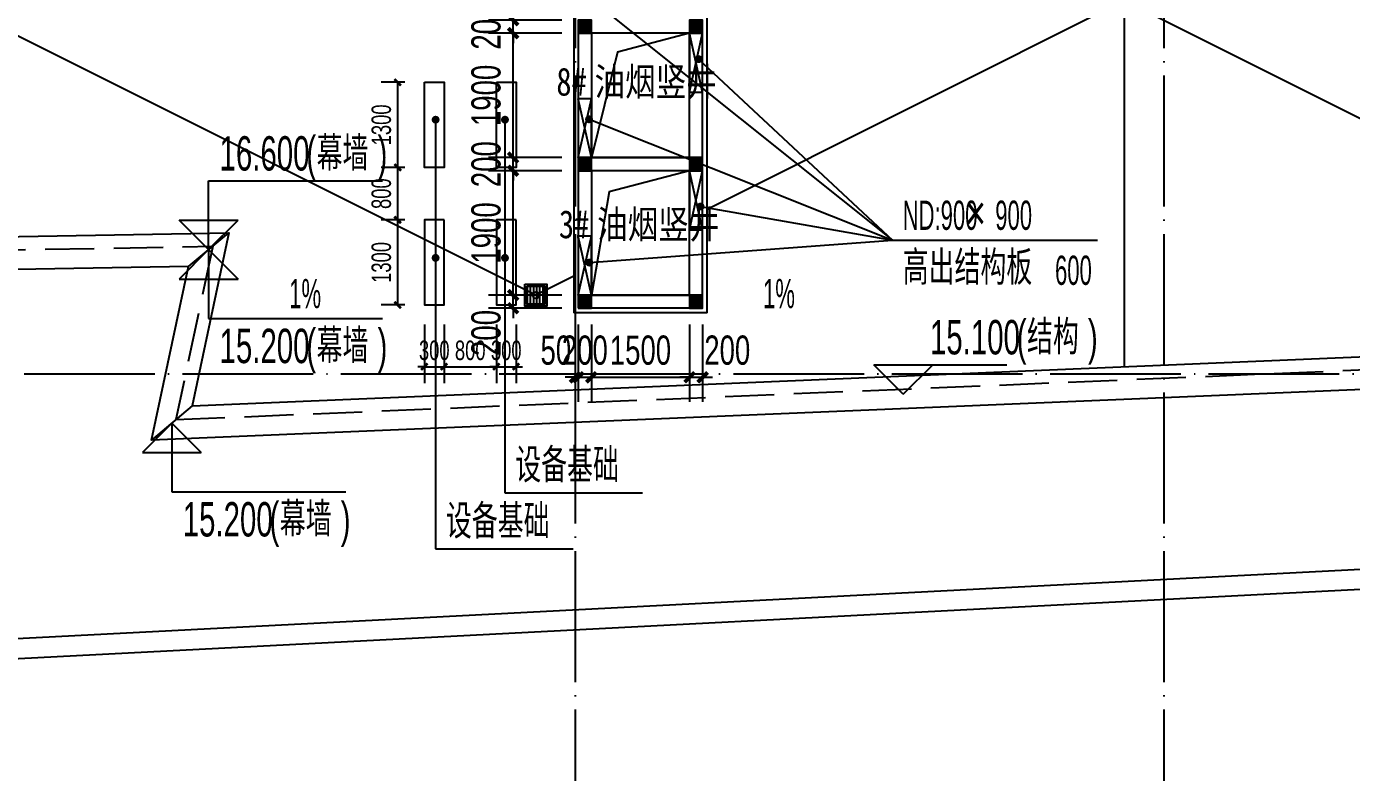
# Model space of a CAD drawing. Extents: x -409435 to 356702, y -107829 to 330904.
# Drawn here: x 51018 to 71267, y 261212 to 272602 of the extents above; entities that cross this region are included whole.
import ezdxf
from ezdxf.xclip import XClip

# ---------------------------------------------------------------- set-up
doc = ezdxf.new("R2010")
doc.units = 0
doc.header["$LTSCALE"] = 1000
doc.header["$MEASUREMENT"] = 0
doc.header["$XCLIPFRAME"] = 0
doc.linetypes.add('104-14# 核心筒$0$DOTE', pattern=[2.42, 2, -0.2, 0.02, -0.2])
doc.linetypes.add('X-104 14#平面$0$DASH', pattern=[0.35, 0.25, -0.1])
for name, color, linetype in [('01-标注_尺寸', 124, 'Continuous'), ('01-标注_符号', 200, 'Continuous'), ('02-TEXT_标注', 130, 'Continuous'), ('104-14# 核心筒$0$A_AXIS-轴线', 36, '104-14# 核心筒$0$DOTE'), ('PUB_HATCH', 8, 'Continuous'), ('X-104 14#平面$0$01-标注_标高', 200, 'Continuous'), ('X-104 14#平面$0$02-TEXT_标注', 130, 'Continuous'), ('X-104 14#平面$0$A-O_分水线', 127, 'Continuous'), ('X-104 14#平面$0$A-O_屋面', 201, 'Continuous'), ('X-104 14#平面$0$A-O_散水', 134, 'Continuous'), ('X-104 14#平面$0$A-SUR_保温', 222, 'Continuous'), ('X-104 14#平面$0$A-TECH_暖通', 6, 'Continuous'), ('X-104 14#平面$0$A-TECH_结构', 21, 'Continuous'), ('X-104 14#平面$0$A_STR-砌块墙', 121, 'Continuous'), ('X-104 14#平面$0$A_STR-砼柱', 51, 'Continuous'), ('X-104 14#平面$0$DUCT-新风管立管', 3, 'Continuous')]:
    doc.layers.add(name, color=color, linetype=linetype)
doc.styles.add('_TCH_DIM', font='ros.shx', dxfattribs={"width": 0.8, "height": 2, "bigfont": 'jd.shx'})
doc.styles.add('_TCH_DIM_T3', font='ros.shx', dxfattribs={"width": 0.705882, "bigfont": 'jd.shx'})
doc.styles.add('X-104 14#平面$0$_TCH_DIM', font='ros.shx', dxfattribs={"width": 0.8, "bigfont": 'jd.shx'})
doc.styles.add('X-104 14#平面$0$Standard', font='STXIHEI_0.TTF', dxfattribs={"width": 0.8})
doc.dimstyles.new('_TCH_ARCH&&100', dxfattribs={"dimtxt": 297.5, "dimasz": 100, "dimexe": 250, "dimexo": 300, "dimgap": 100, "dimtad": 1, "dimdec": 0, "dimzin": 0, "dimdsep": 46, "dimtxsty": '_TCH_DIM_T3', "dimblk": 'ARCHTICK', "dimcen": 0.09, "dimclrt": 7, "dimazin": 2, "dimtfac": 1, "dimtdec": 0, "dimtix": 1, "dimtmove": 2, "dimatfit": 3, "dimfxl": 0, "dimtolj": 1, "dimtzin": 0, "dimarcsym": 0})
doc.dimstyles.new('_TCH_ARCH&&150', dxfattribs={"dimtxt": 446.25, "dimasz": 150, "dimexe": 375, "dimexo": 450, "dimgap": 189.375, "dimtad": 1, "dimdec": 0, "dimzin": 0, "dimdsep": 46, "dimtxsty": '_TCH_DIM_T3', "dimblk": 'ARCHTICK', "dimcen": 0.09, "dimclrt": 7, "dimazin": 2, "dimtfac": 1, "dimtdec": 0, "dimtix": 1, "dimtmove": 2, "dimatfit": 3, "dimfxl": 0, "dimtolj": 1, "dimtzin": 0, "dimarcsym": 0})

# ---------------------------------------------------------------- blocks, each defined once
blk = doc.blocks.new('104-14# 核心筒')
at = {"layer": '104-14# 核心筒$0$A_AXIS-轴线'}
for p, q in [((59400, 317833.6), (59400, 259754.9)), ((68400, 317833.6), (68400, 259754.9)), ((-9520, 267300), (59400, 267300)), ((59400, 267300), (120259.9, 267300))]:
    blk.add_line(p, q, dxfattribs=at)
blk = doc.blocks.new('X-104 14#平面$0$0000')
blk.add_line((17400, -529), (7550, 4396))
for points in [[(26400, 3971), (20020, 781)], [(26400, 3971), (35400, -529)], [(26400, -1620), (26400, 3971)], [(17980, -239), (17400, -529)]]:
    blk.add_lwpolyline(points)
blk = doc.blocks.new('X-104 14#平面$0$jtkjuyriuy')
h = blk.add_hatch()
h.set_pattern_fill('ANSI31', color=8, scale=30, angle=45)
h.set_pattern_definition([(90, (0, 0), (-47.625, 1e-14), [])])
h.paths.add_polyline_path([(-138, 138), (138, 138), (138, -138), (-138, -138)])
for points in [[(-168, 168), (168, 168), (168, -168), (-168, -168)], [(-138, 138), (138, 138), (138, -138), (-138, -138)]]:
    blk.add_lwpolyline(points, close=True)
blk = doc.blocks.new('X-104 14#平面$0$ddddllll')
at = {"layer": 'X-104 14#平面$0$A-O_分水线'}
blk.add_blockref('X-104 14#平面$0$jtkjuyriuy', (34500, -829), dxfattribs=at)
blk = doc.blocks.new('X-104 14#平面$0$000003333')
blk.add_circle((58800, 268500), 50)
blk = doc.blocks.new('*U422')
blk.add_lwpolyline([(200, 0), (200, 900), (0, 900), (0, 0), (200, 0), (0, 900), (0, 0), (200, 900)])
blk = doc.blocks.new('_FZH')
blk.add_lwpolyline([(-0.5, -0.5), (0.5, -0.5), (0.5, 0.5), (-0.5, 0.5)], close=True)
at = {"layer": 'PUB_HATCH'}
blk.add_solid([(-0.5, -0.5), (0.5, -0.5), (-0.5, 0.5), (0.5, 0.5)], dxfattribs=at)
blk = doc.blocks.new('X-104 14#平面')
at = {"layer": 'X-104 14#平面$0$01-标注_标高'}
for p, q in [((53800.9, 269195.2), (53800.9, 270245.2)), ((53800.9, 270245.2), (56460.4, 270245.2)), ((53800.9, 269195.2), (53350.9, 269645.2)), ((53350.9, 269645.2), (54250.9, 269645.2)), ((53800.9, 269195.2), (54250.9, 269645.2)), ((53800.9, 269195.2), (53350.9, 268745.2)), ((53800.9, 269195.2), (54250.9, 268745.2)), ((53800.9, 269195.2), (53800.9, 268145.2)), ((53350.9, 268745.2), (54250.9, 268745.2)), ((53800.9, 268145.2), (56460.4, 268145.2)), ((64416.2, 266988.5), (63966.2, 267438.5)), ((63966.2, 267438.5), (66001, 267438.5)), ((64416.2, 266988.5), (64866.2, 267438.5)), ((53238.2, 266548), (52788.2, 266098)), ((53238.2, 266548), (53688.2, 266098)), ((53238.2, 266548), (53238.2, 265498)), ((52788.2, 266098), (53688.2, 266098)), ((53238.2, 265498), (55897.7, 265498))]:
    blk.add_line(p, q, dxfattribs=at)
at = {"layer": 'X-104 14#平面$0$A-O_屋面'}
blk.add_line((53549.7, 266811.2), (52926.6, 266284.7), dxfattribs=at)
for points in [[(82349.8, 264577.4), (83499.8, 267565.9), (52926.6, 266284.7), (53491, 268939.8), (17309.3, 268308.2), (22065.4, 284894.6), (62738.3, 285920), (62307.5, 284891.2), (92265.6, 286255.1), (99426.9, 312025), (120741.8, 306094.6), (117562.9, 278400.5), (119297.3, 278014.5), (109062.3, 262867.9), (82417.6, 264753.6)], [(53491, 268939.8), (54110.7, 269450.7)]]:
    blk.add_lwpolyline(points, dxfattribs=at)
blk.add_lwpolyline([(83126.9, 265204.7), (108809.6, 263387.1), (118471.8, 277685.9), (117014.8, 278010.2), (120196.4, 305727.4), (99774.7, 311409.3), (92650.5, 285772.1), (61541.2, 284355.8), (61978.8, 285400.7), (22444.8, 284404), (17976.2, 268819.9), (54110.7, 269450.7), (53549.7, 266811.2), (84240.1, 268097.3)], close=True, dxfattribs=at)
at = {"layer": 'X-104 14#平面$0$A-O_屋面', "ltscale": 5}
blk.add_lwpolyline([(95099.4, 296471), (89096.5, 298141.2), (77166, 288800), (8392.2, 288800), (5790.4, 276559.6), (2660.3, 277224.9), (-2631.9, 278349.8), (-6009.8, 262458.3), (40178.1, 264474.9), (39845.1, 262383.6), (83828.3, 264653.8)], dxfattribs=at)
blk.add_lwpolyline([(2660.3, 277224.9), (-2631.9, 278349.8), (-6009.8, 262458.3), (40178.1, 264474.9), (39845.1, 262383.6), (83828.3, 264653.8), (82417.6, 264753.6), (82467.7, 264883.9), (40199.6, 262702.3), (40532.1, 264790.6), (-5635.8, 262774.9), (-2400.9, 277994), (2597.9, 276931.4)], close=True, dxfattribs=at)
at = {"layer": 'X-104 14#平面$0$A-O_散水', "elevation": 3000}
for points in [[(57099.9, 271750), (57399.7, 271750), (57399.7, 270450), (57099.9, 270450)], [(58199.9, 271750), (58499.7, 271750), (58499.7, 270450), (58199.9, 270450)]]:
    blk.add_lwpolyline(points, close=True, dxfattribs=at)
at = {"layer": 'X-104 14#平面$0$A-O_散水'}
for points in [[(57398.9, 269650), (57099.1, 269650), (57099.1, 268350), (57398.9, 268350)], [(58498.9, 269650), (58199.1, 269650), (58199.1, 268350), (58498.9, 268350)]]:
    blk.add_lwpolyline(points, close=True, dxfattribs=at)
at = {"layer": 'X-104 14#平面$0$A-SUR_保温'}
for p, q in [((59380, 274870), (59380, 272600)), ((61420, 272600), (61420, 274870)), ((59380, 272600), (59380, 270500)), ((61420, 270500), (61420, 272600)), ((59380, 270500), (59380, 268230)), ((61420, 268230), (61420, 270500)), ((61420, 268230), (59380, 268230))]:
    blk.add_line(p, q, dxfattribs=at)
at = {"layer": 'X-104 14#平面$0$A-TECH_结构', "linetype": 'X-104 14#平面$0$DASH', "ltscale": 3}
blk.add_lwpolyline([(82843.2, 265024.2), (82843.2, 265024.2), (108910.7, 263179.4), (118802, 277817.3), (117234.1, 278166.3), (120414.6, 305874.3), (99635.5, 311655.6), (92496.6, 285965.3), (61847.8, 284570), (62282.6, 285608.4), (22293, 284600.3), (17709.4, 268615.2), (53862.8, 269246.3), (53300.5, 266600.6), (83944, 267884.8), (82843.2, 265024.2), (82843.2, 265024.2)], dxfattribs=at)
at = {"layer": 'X-104 14#平面$0$A_STR-砌块墙'}
for p, q in [((59450, 272500), (59450, 270600)), ((61150, 272500), (59650, 272500)), ((59650, 272500), (59650, 270600)), ((61150, 270600), (61150, 272500)), ((61350, 270600), (61350, 272500)), ((61150, 270600), (59650, 270600)), ((59450, 270400), (59450, 268500)), ((61150, 270400), (59650, 270400)), ((59650, 270400), (59650, 268500)), ((61150, 268500), (61150, 270400)), ((61350, 268500), (61350, 270400)), ((61150, 268500), (59650, 268500)), ((61150, 268300), (59650, 268300))]:
    blk.add_line(p, q, dxfattribs=at)
at = {"layer": 'X-104 14#平面$0$DUCT-新风管立管'}
for points in [[(61150, 272500), (59650, 272500), (59650, 270600), (61150, 270600), (61150, 272500), (60049.4, 272210.1), (59650, 270600)], [(61150, 270400), (59650, 270400), (59650, 268500), (61150, 268500), (61150, 270400), (59921.7, 270078), (59650, 268500)]]:
    blk.add_lwpolyline(points, dxfattribs=at)
ref = blk.add_blockref('104-14# 核心筒', (0, 0))
XClip(ref).set_block_clipping_path([(-38664.3623821461, -25500), (139216.5485069363, 330900)])
for name, p in [('X-104 14#平面$0$ddddllll', (24300, 269328.8)), ('X-104 14#平面$0$000003333', (0, 0))]:
    blk.add_blockref(name, p)
at = {"layer": 'X-104 14#平面$0$A-O_分水线'}
blk.add_blockref('X-104 14#平面$0$0000', (41400, 269028.8), dxfattribs=at)
at = {"layer": 'X-104 14#平面$0$A-TECH_暖通'}
for p in [(61150, 271600), (59450, 270600), (61150, 269500), (59450, 268500)]:
    blk.add_blockref('*U422', p, dxfattribs=at)
at = {"layer": 'X-104 14#平面$0$A_STR-砼柱', "xscale": 200, "yscale": 200, "zscale": 200}
for p in [(59550, 272600, 3000), (61250, 272600, 3000), (59550, 270500, 3000), (61250, 270500, 3000), (59550, 268400, 3000), (61250, 268400, 3000)]:
    blk.add_blockref('_FZH', p, dxfattribs=at)
at = {"layer": 'X-104 14#平面$0$02-TEXT_标注'}
for s, height, style, width, p in [('8#', 428.14, 'X-104 14#平面$0$Standard', 0.8, (59114.9, 271546.4)), ('油烟竖井', 428.14, 'X-104 14#平面$0$Standard', 0.8, (59699, 271546.4)), ('16.600', 525, 'X-104 14#平面$0$_TCH_DIM', 0.64, (53968.2, 270402.7)), ('(', 525, 'X-104 14#平面$0$_TCH_DIM', 0.64, (55294.4, 270402.7)), ('幕墙', 520.93, 'X-104 14#平面$0$_TCH_DIM', 0.8, (55451.2, 270402.7)), (')', 525, 'X-104 14#平面$0$_TCH_DIM', 0.64, (56382.3, 270402.7)), ('3#', 428.14, 'X-104 14#平面$0$Standard', 0.8, (59153.7, 269368.9)), ('油烟竖井', 428.14, 'X-104 14#平面$0$Standard', 0.8, (59737.8, 269368.9)), ('15.100', 525, 'X-104 14#平面$0$_TCH_DIM', 0.64, (64824.8, 267596)), ('(', 525, 'X-104 14#平面$0$_TCH_DIM', 0.64, (66151, 267596)), ('结构', 520.93, 'X-104 14#平面$0$_TCH_DIM', 0.8, (66307.8, 267596)), (')', 525, 'X-104 14#平面$0$_TCH_DIM', 0.64, (67239, 267596)), ('15.200', 525, 'X-104 14#平面$0$_TCH_DIM', 0.64, (53968.2, 267462.7)), ('(', 525, 'X-104 14#平面$0$_TCH_DIM', 0.64, (55294.4, 267462.7)), ('幕墙', 520.93, 'X-104 14#平面$0$_TCH_DIM', 0.8, (55451.2, 267462.7)), (')', 525, 'X-104 14#平面$0$_TCH_DIM', 0.64, (56382.3, 267462.7)), ('15.200', 525, 'X-104 14#平面$0$_TCH_DIM', 0.64, (53405.5, 264815.5)), ('(', 525, 'X-104 14#平面$0$_TCH_DIM', 0.64, (54731.7, 264815.5)), ('幕墙', 520.93, 'X-104 14#平面$0$_TCH_DIM', 0.8, (54888.5, 264815.5)), (')', 525, 'X-104 14#平面$0$_TCH_DIM', 0.64, (55819.6, 264815.5))]:
    blk.add_text(s, height=height, dxfattribs=dict(at, style=style, width=width)).set_placement(p)
blk = doc.blocks.new('_ArchTick')
at = {"color": 0, "linetype": 'ByBlock', "const_width": 0.4}
blk.add_lwpolyline([(-0.5, -0.5), (0.5, 0.5)], dxfattribs=at)
blk = doc.blocks.new('*D2504')
at = {"layer": '01-标注_尺寸', "color": 0, "lineweight": -2, "transparency": 16777216}
for p, q in [((58454, 272700), (58454, 272850)), ((59200, 272700), (58079, 272700)), ((58454, 272500), (58454, 272700)), ((59200, 272500), (58079, 272500)), ((58454, 272500), (58454, 272350))]:
    blk.add_line(p, q, dxfattribs=at)
at = {"layer": 'Defpoints', "color": 0, "transparency": 16777216}
for p in [(58454, 272700), (59650, 272700), (59650, 272500)]:
    blk.add_point(p, dxfattribs=at)
at = {"layer": '01-标注_尺寸', "color": 0, "lineweight": -2, "transparency": 16777216, "xscale": 150, "yscale": 150, "zscale": 150}
for p, rotation in [((58454, 272700), 270), ((58454, 272500), 90)]:
    blk.add_blockref('_ArchTick', p, dxfattribs=dict(at, rotation=rotation))
at = {"layer": '01-标注_尺寸', "color": 7, "transparency": 16777216, "insert": (58042, 272600), "char_height": 446.2, "attachment_point": 5, "rotation": 90, "style": '_TCH_DIM_T3'}
blk.add_mtext('\\A1;200', dxfattribs=at)
blk = doc.blocks.new('*D2505')
at = {"layer": '01-标注_尺寸', "color": 0, "lineweight": -2, "transparency": 16777216}
for p, q in [((59200, 272500), (58079, 272500)), ((58454, 270600), (58454, 272500)), ((59200, 270600), (58079, 270600))]:
    blk.add_line(p, q, dxfattribs=at)
at = {"layer": 'Defpoints', "color": 0, "transparency": 16777216}
for p in [(58454, 272500), (59650, 272500), (59650, 270600)]:
    blk.add_point(p, dxfattribs=at)
at = {"layer": '01-标注_尺寸', "color": 0, "lineweight": -2, "transparency": 16777216, "xscale": 150, "yscale": 150, "zscale": 150}
for p, rotation in [((58454, 272500), 90), ((58454, 270600), 270)]:
    blk.add_blockref('_ArchTick', p, dxfattribs=dict(at, rotation=rotation))
at = {"layer": '01-标注_尺寸', "color": 7, "transparency": 16777216, "insert": (58042, 271550), "char_height": 446.2, "attachment_point": 5, "rotation": 90, "style": '_TCH_DIM_T3'}
blk.add_mtext('\\A1;1900', dxfattribs=at)
blk = doc.blocks.new('*D2506')
at = {"layer": '01-标注_尺寸', "color": 0, "lineweight": -2, "transparency": 16777216}
for p, q in [((58454, 270600), (58454, 270750)), ((59200, 270600), (58079, 270600)), ((58454, 270400), (58454, 270600)), ((59200, 270400), (58079, 270400)), ((58454, 270400), (58454, 270250))]:
    blk.add_line(p, q, dxfattribs=at)
at = {"layer": 'Defpoints', "color": 0, "transparency": 16777216}
for p in [(58454, 270600), (59650, 270600), (59650, 270400)]:
    blk.add_point(p, dxfattribs=at)
at = {"layer": '01-标注_尺寸', "color": 0, "lineweight": -2, "transparency": 16777216, "xscale": 150, "yscale": 150, "zscale": 150}
for p, rotation in [((58454, 270600), 270), ((58454, 270400), 90)]:
    blk.add_blockref('_ArchTick', p, dxfattribs=dict(at, rotation=rotation))
at = {"layer": '01-标注_尺寸', "color": 7, "transparency": 16777216, "insert": (58042, 270500), "char_height": 446.2, "attachment_point": 5, "rotation": 90, "style": '_TCH_DIM_T3'}
blk.add_mtext('\\A1;200', dxfattribs=at)
blk = doc.blocks.new('*D2507')
at = {"layer": '01-标注_尺寸', "color": 0, "lineweight": -2, "transparency": 16777216}
for p, q in [((59200, 270400), (58079, 270400)), ((58454, 268500), (58454, 270400)), ((59200, 268500), (58079, 268500))]:
    blk.add_line(p, q, dxfattribs=at)
at = {"layer": 'Defpoints', "color": 0, "transparency": 16777216}
for p in [(58454, 270400), (59650, 270400), (59650, 268500)]:
    blk.add_point(p, dxfattribs=at)
at = {"layer": '01-标注_尺寸', "color": 0, "lineweight": -2, "transparency": 16777216, "xscale": 150, "yscale": 150, "zscale": 150}
for p, rotation in [((58454, 270400), 90), ((58454, 268500), 270)]:
    blk.add_blockref('_ArchTick', p, dxfattribs=dict(at, rotation=rotation))
at = {"layer": '01-标注_尺寸', "color": 7, "transparency": 16777216, "insert": (58042, 269450), "char_height": 446.2, "attachment_point": 5, "rotation": 90, "style": '_TCH_DIM_T3'}
blk.add_mtext('\\A1;1900', dxfattribs=at)
blk = doc.blocks.new('*D2508')
at = {"layer": '01-标注_尺寸', "color": 0, "lineweight": -2, "transparency": 16777216}
for p, q in [((58454, 268500), (58454, 268650)), ((59200, 268500), (58079, 268500)), ((58454, 268300), (58454, 268500)), ((59200, 268300), (58079, 268300)), ((58454, 268300), (58454, 268150))]:
    blk.add_line(p, q, dxfattribs=at)
at = {"layer": 'Defpoints', "color": 0, "transparency": 16777216}
for p in [(58454, 268500), (59650, 268500), (59650, 268300)]:
    blk.add_point(p, dxfattribs=at)
at = {"layer": '01-标注_尺寸', "color": 0, "lineweight": -2, "transparency": 16777216, "xscale": 150, "yscale": 150, "zscale": 150}
for p, rotation in [((58454, 268500), 270), ((58454, 268300), 90)]:
    blk.add_blockref('_ArchTick', p, dxfattribs=dict(at, rotation=rotation))
at = {"layer": '01-标注_尺寸', "color": 7, "transparency": 16777216, "insert": (58042, 267923), "char_height": 446.2, "attachment_point": 5, "rotation": 90, "style": '_TCH_DIM_T3'}
blk.add_mtext('\\A1;200', dxfattribs=at)
blk = doc.blocks.new('*D2509')
at = {"layer": '01-标注_尺寸', "color": 0, "lineweight": -2, "transparency": 16777216}
for p, q in [((59400, 268050), (59400, 266871)), ((59450, 268050), (59450, 266871)), ((59400, 267246), (59250, 267246)), ((59400, 267246), (59450, 267246)), ((59450, 267246), (59600, 267246))]:
    blk.add_line(p, q, dxfattribs=at)
at = {"layer": 'Defpoints', "color": 0, "transparency": 16777216}
for p in [(59400, 268500), (59450, 268500), (59450, 267246)]:
    blk.add_point(p, dxfattribs=at)
at = {"layer": '01-标注_尺寸', "color": 0, "lineweight": -2, "transparency": 16777216, "xscale": 150, "yscale": 150, "zscale": 150}
blk.add_blockref('_ArchTick', (59400, 267246), dxfattribs=at)
at = {"layer": '01-标注_尺寸', "color": 0, "lineweight": -2, "transparency": 16777216, "xscale": 150, "yscale": 150, "zscale": 150, "rotation": 180}
blk.add_blockref('_ArchTick', (59450, 267246), dxfattribs=at)
at = {"layer": '01-标注_尺寸', "color": 7, "transparency": 16777216, "insert": (59107, 267658), "char_height": 446.2, "attachment_point": 5, "style": '_TCH_DIM_T3'}
blk.add_mtext('\\A1;50', dxfattribs=at)
blk = doc.blocks.new('*D2510')
at = {"layer": '01-标注_尺寸', "color": 0, "lineweight": -2, "transparency": 16777216}
for p, q in [((59450, 268050), (59450, 266871)), ((59650, 268050), (59650, 266871)), ((59450, 267246), (59300, 267246)), ((59450, 267246), (59650, 267246)), ((59650, 267246), (59800, 267246))]:
    blk.add_line(p, q, dxfattribs=at)
at = {"layer": 'Defpoints', "color": 0, "transparency": 16777216}
for p in [(59450, 268500), (59650, 268500), (59650, 267246)]:
    blk.add_point(p, dxfattribs=at)
at = {"layer": '01-标注_尺寸', "color": 0, "lineweight": -2, "transparency": 16777216, "xscale": 150, "yscale": 150, "zscale": 150}
blk.add_blockref('_ArchTick', (59450, 267246), dxfattribs=at)
at = {"layer": '01-标注_尺寸', "color": 0, "lineweight": -2, "transparency": 16777216, "xscale": 150, "yscale": 150, "zscale": 150, "rotation": 180}
blk.add_blockref('_ArchTick', (59650, 267246), dxfattribs=at)
at = {"layer": '01-标注_尺寸', "color": 7, "transparency": 16777216, "insert": (59550, 267658), "char_height": 446.2, "attachment_point": 5, "style": '_TCH_DIM_T3'}
blk.add_mtext('\\A1;200', dxfattribs=at)
blk = doc.blocks.new('*D2511')
at = {"layer": '01-标注_尺寸', "color": 0, "lineweight": -2, "transparency": 16777216}
for p, q in [((59650, 268050), (59650, 266871)), ((61150, 268050), (61150, 266871)), ((59650, 267246), (61150, 267246))]:
    blk.add_line(p, q, dxfattribs=at)
at = {"layer": 'Defpoints', "color": 0, "transparency": 16777216}
for p in [(59650, 268500), (61150, 268500), (61150, 267246)]:
    blk.add_point(p, dxfattribs=at)
at = {"layer": '01-标注_尺寸', "color": 0, "lineweight": -2, "transparency": 16777216, "xscale": 150, "yscale": 150, "zscale": 150, "rotation": 180}
blk.add_blockref('_ArchTick', (59650, 267246), dxfattribs=at)
at = {"layer": '01-标注_尺寸', "color": 0, "lineweight": -2, "transparency": 16777216, "xscale": 150, "yscale": 150, "zscale": 150}
blk.add_blockref('_ArchTick', (61150, 267246), dxfattribs=at)
at = {"layer": '01-标注_尺寸', "color": 7, "transparency": 16777216, "insert": (60400, 267658), "char_height": 446.2, "attachment_point": 5, "style": '_TCH_DIM_T3'}
blk.add_mtext('\\A1;1500', dxfattribs=at)
blk = doc.blocks.new('*D2512')
at = {"layer": '01-标注_尺寸', "color": 0, "lineweight": -2, "transparency": 16777216}
for p, q in [((61150, 268050), (61150, 266871)), ((61350, 268050), (61350, 266871)), ((61150, 267246), (61000, 267246)), ((61150, 267246), (61350, 267246)), ((61350, 267246), (61500, 267246))]:
    blk.add_line(p, q, dxfattribs=at)
at = {"layer": 'Defpoints', "color": 0, "transparency": 16777216}
for p in [(61150, 268500), (61350, 268500), (61350, 267246)]:
    blk.add_point(p, dxfattribs=at)
at = {"layer": '01-标注_尺寸', "color": 0, "lineweight": -2, "transparency": 16777216, "xscale": 150, "yscale": 150, "zscale": 150}
blk.add_blockref('_ArchTick', (61150, 267246), dxfattribs=at)
at = {"layer": '01-标注_尺寸', "color": 0, "lineweight": -2, "transparency": 16777216, "xscale": 150, "yscale": 150, "zscale": 150, "rotation": 180}
blk.add_blockref('_ArchTick', (61350, 267246), dxfattribs=at)
at = {"layer": '01-标注_尺寸', "color": 7, "transparency": 16777216, "insert": (61727, 267658), "char_height": 446.2, "attachment_point": 5, "style": '_TCH_DIM_T3'}
blk.add_mtext('\\A1;200', dxfattribs=at)
blk = doc.blocks.new('*D2563')
at = {"layer": '01-标注_尺寸', "color": 0, "lineweight": -2, "transparency": 16777216}
for p, q in [((56799, 269650), (56440, 269650)), ((56690, 268350), (56690, 269650)), ((56799, 268350), (56440, 268350))]:
    blk.add_line(p, q, dxfattribs=at)
at = {"layer": 'Defpoints', "color": 0, "transparency": 16777216}
for p in [(56690, 269650), (57099, 269650), (57099, 268350)]:
    blk.add_point(p, dxfattribs=at)
at = {"layer": '01-标注_尺寸', "color": 0, "lineweight": -2, "transparency": 16777216, "xscale": 100, "yscale": 100, "zscale": 100}
for p, rotation in [((56690, 269650), 90), ((56690, 268350), 270)]:
    blk.add_blockref('_ArchTick', p, dxfattribs=dict(at, rotation=rotation))
at = {"layer": '01-标注_尺寸', "color": 7, "transparency": 16777216, "insert": (56441, 269000), "char_height": 297.5, "attachment_point": 5, "rotation": 90, "style": '_TCH_DIM_T3'}
blk.add_mtext('\\A1;1300', dxfattribs=at)
blk = doc.blocks.new('*D2564')
at = {"layer": '01-标注_尺寸', "color": 0, "lineweight": -2, "transparency": 16777216}
for p, q in [((56799, 270450), (56440, 270450)), ((56690, 269650), (56690, 270450)), ((56799, 269650), (56440, 269650))]:
    blk.add_line(p, q, dxfattribs=at)
at = {"layer": 'Defpoints', "color": 0, "transparency": 16777216}
for p in [(56690, 270450), (57099, 270450), (57099, 269650)]:
    blk.add_point(p, dxfattribs=at)
at = {"layer": '01-标注_尺寸', "color": 0, "lineweight": -2, "transparency": 16777216, "xscale": 100, "yscale": 100, "zscale": 100}
for p, rotation in [((56690, 270450), 90), ((56690, 269650), 270)]:
    blk.add_blockref('_ArchTick', p, dxfattribs=dict(at, rotation=rotation))
at = {"layer": '01-标注_尺寸', "color": 7, "transparency": 16777216, "insert": (56441, 270050), "char_height": 297.5, "attachment_point": 5, "rotation": 90, "style": '_TCH_DIM_T3'}
blk.add_mtext('\\A1;800', dxfattribs=at)
blk = doc.blocks.new('*D2565')
at = {"layer": '01-标注_尺寸', "color": 0, "lineweight": -2, "transparency": 16777216}
for p, q in [((56799, 271750), (56440, 271750)), ((56690, 270450), (56690, 271750)), ((56799, 270450), (56440, 270450))]:
    blk.add_line(p, q, dxfattribs=at)
at = {"layer": 'Defpoints', "color": 0, "transparency": 16777216}
for p in [(56690, 271750), (57099, 271750), (57099, 270450)]:
    blk.add_point(p, dxfattribs=at)
at = {"layer": '01-标注_尺寸', "color": 0, "lineweight": -2, "transparency": 16777216, "xscale": 100, "yscale": 100, "zscale": 100}
for p, rotation in [((56690, 271750), 90), ((56690, 270450), 270)]:
    blk.add_blockref('_ArchTick', p, dxfattribs=dict(at, rotation=rotation))
at = {"layer": '01-标注_尺寸', "color": 7, "transparency": 16777216, "insert": (56441, 271100), "char_height": 297.5, "attachment_point": 5, "rotation": 90, "style": '_TCH_DIM_T3'}
blk.add_mtext('\\A1;1300', dxfattribs=at)
blk = doc.blocks.new('*D2566')
at = {"layer": '01-标注_尺寸', "color": 0, "lineweight": -2, "transparency": 16777216}
for p, q in [((58199, 268050), (58199, 267158)), ((58499, 268050), (58499, 267158)), ((58199, 267408), (58099, 267408)), ((58199, 267408), (58499, 267408)), ((58499, 267408), (58599, 267408))]:
    blk.add_line(p, q, dxfattribs=at)
at = {"layer": 'Defpoints', "color": 0, "transparency": 16777216}
for p in [(58199, 268350), (58499, 268350), (58499, 267408)]:
    blk.add_point(p, dxfattribs=at)
at = {"layer": '01-标注_尺寸', "color": 0, "lineweight": -2, "transparency": 16777216, "xscale": 100, "yscale": 100, "zscale": 100}
blk.add_blockref('_ArchTick', (58199, 267408), dxfattribs=at)
at = {"layer": '01-标注_尺寸', "color": 0, "lineweight": -2, "transparency": 16777216, "xscale": 100, "yscale": 100, "zscale": 100, "rotation": 180}
blk.add_blockref('_ArchTick', (58499, 267408), dxfattribs=at)
at = {"layer": '01-标注_尺寸', "color": 7, "transparency": 16777216, "insert": (58349, 267656), "char_height": 297.5, "attachment_point": 5, "style": '_TCH_DIM_T3'}
blk.add_mtext('\\A1;300', dxfattribs=at)
blk = doc.blocks.new('*D2567')
at = {"layer": '01-标注_尺寸', "color": 0, "lineweight": -2, "transparency": 16777216}
for p, q in [((57399, 268050), (57399, 267158)), ((58199, 268050), (58199, 267158)), ((57399, 267408), (58199, 267408))]:
    blk.add_line(p, q, dxfattribs=at)
at = {"layer": 'Defpoints', "color": 0, "transparency": 16777216}
for p in [(57399, 268350), (58199, 268350), (58199, 267408)]:
    blk.add_point(p, dxfattribs=at)
at = {"layer": '01-标注_尺寸', "color": 0, "lineweight": -2, "transparency": 16777216, "xscale": 100, "yscale": 100, "zscale": 100, "rotation": 180}
blk.add_blockref('_ArchTick', (57399, 267408), dxfattribs=at)
at = {"layer": '01-标注_尺寸', "color": 0, "lineweight": -2, "transparency": 16777216, "xscale": 100, "yscale": 100, "zscale": 100}
blk.add_blockref('_ArchTick', (58199, 267408), dxfattribs=at)
at = {"layer": '01-标注_尺寸', "color": 7, "transparency": 16777216, "insert": (57799, 267656), "char_height": 297.5, "attachment_point": 5, "style": '_TCH_DIM_T3'}
blk.add_mtext('\\A1;800', dxfattribs=at)
blk = doc.blocks.new('*D2568')
at = {"layer": '01-标注_尺寸', "color": 0, "lineweight": -2, "transparency": 16777216}
for p, q in [((57099, 268050), (57099, 267158)), ((57399, 268050), (57399, 267158)), ((57099, 267408), (56999, 267408)), ((57099, 267408), (57399, 267408)), ((57399, 267408), (57499, 267408))]:
    blk.add_line(p, q, dxfattribs=at)
at = {"layer": 'Defpoints', "color": 0, "transparency": 16777216}
for p in [(57099, 268350), (57399, 268350), (57399, 267408)]:
    blk.add_point(p, dxfattribs=at)
at = {"layer": '01-标注_尺寸', "color": 0, "lineweight": -2, "transparency": 16777216, "xscale": 100, "yscale": 100, "zscale": 100}
blk.add_blockref('_ArchTick', (57099, 267408), dxfattribs=at)
at = {"layer": '01-标注_尺寸', "color": 0, "lineweight": -2, "transparency": 16777216, "xscale": 100, "yscale": 100, "zscale": 100, "rotation": 180}
blk.add_blockref('_ArchTick', (57399, 267408), dxfattribs=at)
at = {"layer": '01-标注_尺寸', "color": 7, "transparency": 16777216, "insert": (57249, 267656), "char_height": 297.5, "attachment_point": 5, "style": '_TCH_DIM_T3'}
blk.add_mtext('\\A1;300', dxfattribs=at)

msp = doc.modelspace()

# ---------------------------------------------------------------- linework, layer by layer
at = {"layer": '01-标注_符号'}
for p, q in [((59596.5, 273058.3), (64250.4, 269339.9)), ((61289.6, 272104), (64250.4, 269339.9)), ((57269.8, 271178.9), (57269.8, 264626.3)), ((58329.8, 271178.9), (58329.8, 265483.8)), ((59614.3, 271185.1), (64250.4, 269339.9)), ((61318.2, 269853.2), (64250.4, 269339.9)), ((59619.1, 268997.6), (64250.4, 269339.9)), ((64250.4, 269339.9), (67387.1, 269339.9)), ((57269.8, 269069.3), (57269.8, 264626.3)), ((58329.8, 269069.3), (58329.8, 265483.8)), ((58329.8, 265483.8), (60429.8, 265483.8)), ((57269.8, 264626.3), (59369.8, 264626.3))]:
    msp.add_line(p, q, dxfattribs=at)
at = {"layer": '01-标注_符号', "const_width": 60}
for points in [[(61267.7, 272124.5, 1), (61311.5, 272083.5, 1)], [(57269.8, 271208.9, 1), (57269.8, 271148.9, 1)], [(58329.8, 271208.9, 1), (58329.8, 271148.9, 1)], [(59586.4, 271196.2, 1), (59642.2, 271174, 1)], [(61288.7, 269858.3, 1), (61347.8, 269848, 1)], [(57269.8, 269099.3, 1), (57269.8, 269039.3, 1)], [(58329.8, 269099.3, 1), (58329.8, 269039.3, 1)], [(59589.2, 268995.4, 1), (59649.1, 268999.8, 1)]]:
    msp.add_lwpolyline(points, format="xyb", close=True, dxfattribs=at)
at = {"layer": '01-标注_符号'}
for points in [[(54732.2, 268144, 0, 0, 0), (55329.3, 268144, 120, 0, 0), (55779.3, 268144, 0, 0, 0)], [(62867.8, 268144, 0, 0, 0), (62270.7, 268144, 120, 0, 0), (61820.7, 268144, 0, 0, 0)]]:
    msp.add_lwpolyline(points, format="xyseb", dxfattribs=at)

# ---------------------------------------------------------------- block references
msp.add_blockref('X-104 14#平面', (0, 0))

# ---------------------------------------------------------------- texts
at = {"layer": '02-TEXT_标注', "style": '_TCH_DIM'}
for s, height, width, p in [('ND:900', 446.25, 0.564706, (64407.9, 269497.4)), ('900', 446.25, 0.564706, (65822.7, 269497.4)), ('×', 520.9, 0.8, (65357.1, 269497.4)), ('高出结构板', 520.93, 0.8, (64407.9, 268657.4)), ('600', 446.25, 0.564706, (66735.8, 268657.4)), ('1%%%', 446.25, 0.564706, (55032.4, 268301.5)), ('1%%%', 446.25, 0.564706, (62273.6, 268301.5)), ('设备基础', 520.93, 0.8, (58487.3, 265641.3)), ('设备基础', 520.93, 0.8, (57427.3, 264783.8))]:
    msp.add_text(s, height=height, dxfattribs=dict(at, width=width)).set_placement(p)

# ---------------------------------------------------------------- dimensions: what is measured, and where the dimension line sits
at = {"layer": '01-标注_尺寸'}
for p1, p2, distance, dimstyle, picture, middle in [((59650, 272500), (59650, 272700), 1195.9, '_TCH_ARCH&&150', '*D2504', (58041.6, 272600)), ((59650, 270600), (59650, 272500), 1195.9, '_TCH_ARCH&&150', '*D2505', (58041.6, 271550)), ((57099.1, 270450), (57099.1, 271750), 409.4, '_TCH_ARCH&&100', '*D2565', (56441, 271100)), ((59650, 270400), (59650, 270600), 1195.9, '_TCH_ARCH&&150', '*D2506', (58041.6, 270500)), ((57099.1, 269650), (57099.1, 270450), 409.4, '_TCH_ARCH&&100', '*D2564', (56441, 270050)), ((59650, 268500), (59650, 270400), 1195.9, '_TCH_ARCH&&150', '*D2507', (58041.6, 269450)), ((57099.1, 268350), (57099.1, 269650), 409.4, '_TCH_ARCH&&100', '*D2563', (56441, 269000)), ((57099.1, 268350), (57398.9, 268350), -942.5, '_TCH_ARCH&&100', '*D2568', (57249, 267656.3)), ((57398.9, 268350), (58199.1, 268350), -942.5, '_TCH_ARCH&&100', '*D2567', (57799, 267656.3)), ((58199.1, 268350), (58498.9, 268350), -942.5, '_TCH_ARCH&&100', '*D2566', (58349, 267656.3)), ((59450, 268500), (59650, 268500), -1254.2, '_TCH_ARCH&&150', '*D2510', (59550, 267658.3)), ((59650, 268500), (61150, 268500), -1254.2, '_TCH_ARCH&&150', '*D2511', (60400, 267658.3))]:
    dim = msp.add_aligned_dim(p1=p1, p2=p2, distance=distance, dimstyle=dimstyle, dxfattribs=at)
    dim.commit()
    dim.dimension.update_dxf_attribs({"geometry": picture, "text_midpoint": middle})
for base, p1, p2, angle, picture, middle in [((58454.1, 268500), (59650, 268300), (59650, 268500), 90, '*D2508', (58041.6, 267923.2)), ((59450, 267245.8), (59400, 268500), (59450, 268500), 0, '*D2509', (59107.2, 267658.3)), ((61350, 267245.8), (61150, 268500), (61350, 268500), 0, '*D2512', (61726.8, 267658.3))]:
    dim = msp.add_linear_dim(base=base, p1=p1, p2=p2, angle=angle, dimstyle='_TCH_ARCH&&150', dxfattribs=at)
    dim.commit()
    dim.dimension.update_dxf_attribs({"geometry": picture, "text_midpoint": middle, "dimtype": 161})

doc.saveas('drawing.dxf')
